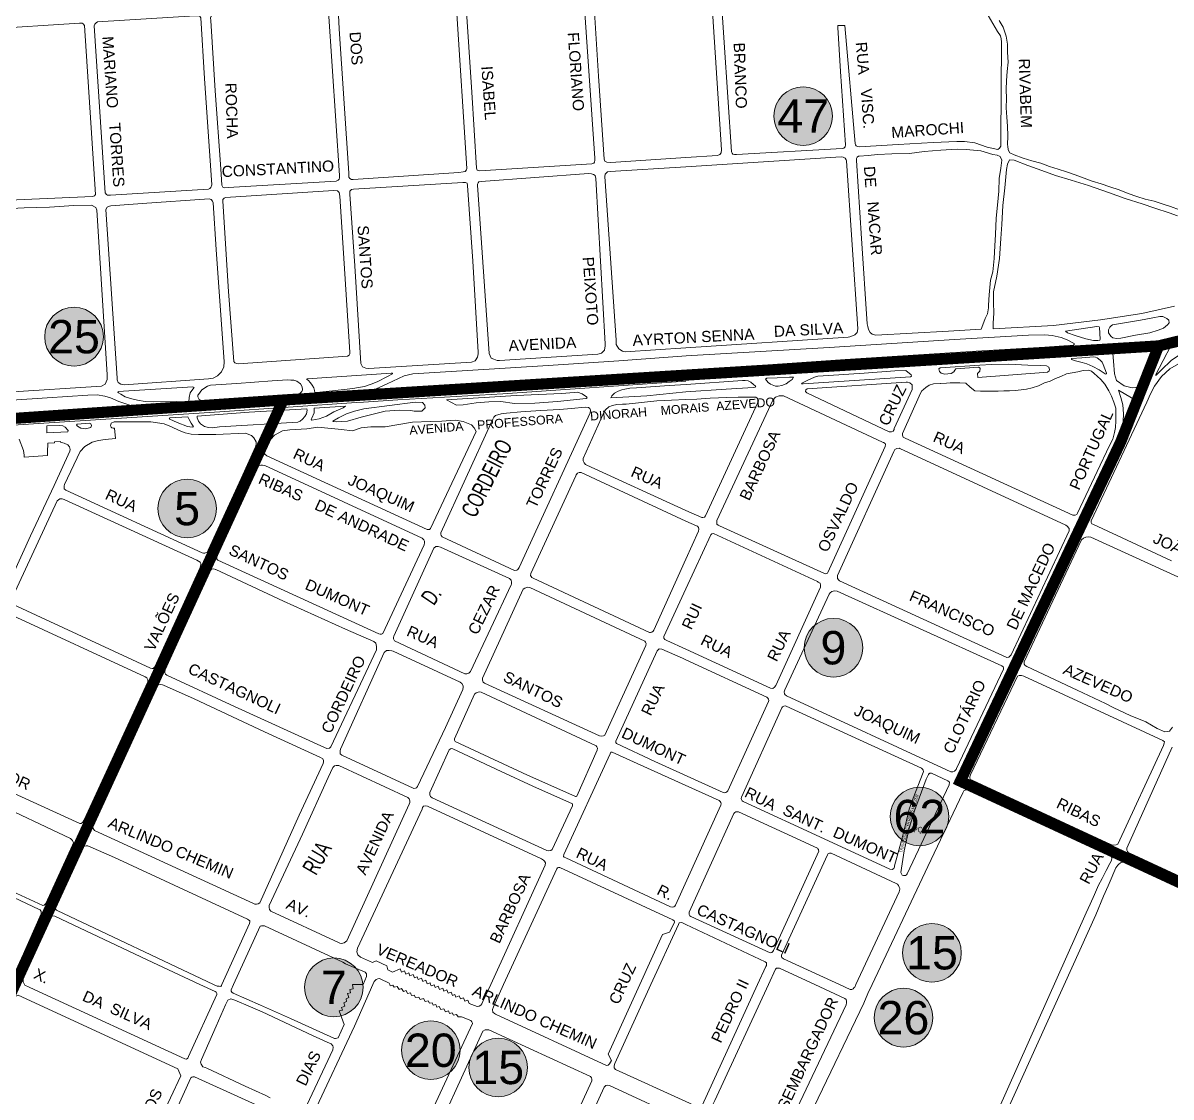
# Model space of a CAD drawing. Header units: millimetres. Extents: x 617885 to 663705, y 7172943 to 7234736.
# Drawn here: x 647603 to 648637, y 7183699 to 7184665 of the extents above; entities that cross this region are included whole.
import ezdxf
from ezdxf.enums import TextEntityAlignment as Align

# ---------------------------------------------------------------- set-up
doc = ezdxf.new("R2010")
doc.units = ezdxf.units.MM
for name, color, linetype in [('BAIRROS', 12, 'Continuous'), ('CMEI', 51, 'Continuous'), ('Equipamentos Públicos', 171, 'Continuous')]:
    doc.layers.add(name, color=color, linetype=linetype)
doc.layers.add('TOP_VIAS 10.000', color=7, linetype='Continuous', lineweight=9)
doc.layers.add('VIAS', color=7, linetype='Continuous', lineweight=5)
doc.styles.add('LDUP', font='LDUP.SHX')
doc.styles.get("Standard").update_dxf_attribs({"font": 'arial.ttf'})

msp = doc.modelspace()

# ---------------------------------------------------------------- hatches: boundary and pattern name
at = {"layer": 'CMEI', "true_color": 0xffff99}
h = msp.add_hatch(color=51, dxfattribs=at)
edge = h.paths.add_edge_path()
edge.add_arc((647751, 7184228.3), 26.4, 0, 360)
at = {"layer": 'Equipamentos Públicos', "true_color": 0xb3b3ff}
h = msp.add_hatch(color=151, dxfattribs=at)
edge = h.paths.add_edge_path()
edge.add_arc((648305.5, 7184581.5), 26.4, 0, 360)
at = {"layer": 'Equipamentos Públicos', "true_color": 0xff0040}
h = msp.add_hatch(color=240, dxfattribs=at)
edge = h.paths.add_edge_path()
edge.add_arc((647649.2, 7184383), 26.4, 0, 360)
at = {"layer": 'Equipamentos Públicos', "true_color": 0xb3b3ff}
h = msp.add_hatch(color=151, dxfattribs=at)
edge = h.paths.add_edge_path()
edge.add_arc((648332.7, 7184103.1), 26.4, 0, 360)
h = msp.add_hatch(color=151, dxfattribs=at)
edge = h.paths.add_edge_path()
edge.add_arc((648410.1, 7183951.2), 26.4, 0, 360)
h = msp.add_hatch(color=151, dxfattribs=at)
edge = h.paths.add_edge_path()
edge.add_arc((648421.4, 7183828.6), 26.4, 0, 360)
h = msp.add_hatch(color=151, dxfattribs=at)
edge = h.paths.add_edge_path()
edge.add_arc((647883.1, 7183797.5), 26.4, 0, 360)
h = msp.add_hatch(color=151, dxfattribs=at)
edge = h.paths.add_edge_path()
edge.add_arc((648395.7, 7183770.2), 26.4, 0, 360)
h = msp.add_hatch(color=151, dxfattribs=at)
edge = h.paths.add_edge_path()
edge.add_arc((647970.3, 7183740.9), 26.4, 0, 360)
at = {"layer": 'Equipamentos Públicos', "true_color": 0xffff99}
h = msp.add_hatch(color=51, dxfattribs=at)
edge = h.paths.add_edge_path()
edge.add_arc((648031, 7183725.4), 26.4, 0, 360)

# ---------------------------------------------------------------- linework, layer by layer
at = {"layer": 'BAIRROS', "lineweight": 40, "ltscale": 0.3, "const_width": 10}
for points in [[(650023.2, 7184755.2), (648828.1, 7184425.8), (648736.5, 7184401.7), (648625.4, 7184374.7), (647837.5, 7184326), (646667, 7184246)], [(649616.2, 7184643.9), (648828.1, 7184425.8), (648828.1, 7184425.8), (648828.1, 7184425.8), (648736.5, 7184401.7), (648625.4, 7184374.7), (648591.3, 7184288.4), (648446.9, 7183983), (648825.2, 7183808), (648932.3, 7183702.3), (648957.4, 7183675.6)], [(647338.6, 7183238.9), (647837.5, 7184326), (648625.4, 7184374.7), (648591.3, 7184288.4), (648446.9, 7183983), (648825.2, 7183808), (648825.2, 7183808), (648846.3, 7183787.4), (648932.3, 7183702.3), (648957.4, 7183675.6), (648789.6, 7183531.3), (648725.5, 7183477.1), (648609.8, 7183399.8), (648579.8, 7183378.7), (648494, 7183322.3), (648554.5, 7183300.8), (648182.7, 7182495), (647174.2, 7182961.9), (647236.6, 7183017.4), (647338.6, 7183238.9)], [(645885, 7184194), (646664.8, 7184245.9), (647837.5, 7184326), (647338.6, 7183238.9), (647115.2, 7183343.7), (647104.5, 7183329.7), (647096.4, 7183310.1), (647093.4, 7183293.3), (647096.9, 7183249.5), (647097.1, 7183232.2), (647095.1, 7183215.4), (647087.6, 7183204.8), (647082, 7183199.1), (647071, 7183193)]]:
    msp.add_lwpolyline(points, dxfattribs=at)
at = {"layer": 'CMEI', "color": 7, "lineweight": 5}
msp.add_circle((647751, 7184228.3), 26.4, dxfattribs=at)
at = {"layer": 'Equipamentos Públicos', "color": 7, "lineweight": 5}
for centre in [(648305.5, 7184581.5), (647649.2, 7184383), (648332.7, 7184103.1), (648410.1, 7183951.2), (648421.4, 7183828.6), (647883.1, 7183797.5), (648395.7, 7183770.2), (647970.3, 7183740.9), (648031, 7183725.4)]:
    msp.add_circle(centre, 26.4, dxfattribs=at)
at = {"layer": 'VIAS', "color": 253}
for points in [[(648011.5, 7184534.5), (648012.2, 7184532.8), (648014.4, 7184532.1), (648115.4, 7184538.4), (648117, 7184539.2), (648117.6, 7184540.1), (648118, 7184541.8), (648117.9, 7184543.7), (648107.8, 7184692), (648107.2, 7184692.9), (648106.3, 7184693.6), (648104.7, 7184694.3), (648055.3, 7184690.9), (648005.3, 7184687.9), (648003.3, 7184687.2), (648002.1, 7184685.8), (648002, 7184684.3), (648007.2, 7184603)], [(648230.6, 7184546.8), (648228.4, 7184546), (648200, 7184544.1), (648132.4, 7184539.8), (648128.8, 7184540.1), (648127, 7184541), (648126.3, 7184542.8), (648121.3, 7184617.5), (648116.9, 7184689.8), (648116.8, 7184692.8), (648117.1, 7184694.3), (648118.5, 7184695.3), (648120, 7184695.6), (648200, 7184700.5), (648216, 7184701.5), (648217.9, 7184701.6), (648219.8, 7184701.5), (648221.1, 7184701.1), (648222.1, 7184700.1), (648222.5, 7184698.9), (648232, 7184551), (648231.6, 7184548.3)], [(648002.8, 7184534.3), (648002.6, 7184533), (648001.4, 7184531.7), (647999.4, 7184531.3), (647995.7, 7184530.8), (647900.4, 7184524.3), (647898.9, 7184524.4), (647897.5, 7184525.3), (647896.7, 7184526.6), (647896.5, 7184530), (647887.8, 7184660.1), (647887.1, 7184678.3), (647888.6, 7184679.9), (647892.6, 7184680.9), (647986.3, 7184687.3), (647988.3, 7184687.5), (647990.2, 7184687.3), (647991.6, 7184686.5), (647992.4, 7184685.3), (647993, 7184683.3), (647993.4, 7184678.4)], [(647782.4, 7184519.4), (647783.1, 7184517.6), (647784.4, 7184517), (647788, 7184517.1), (647885.3, 7184523), (647886.9, 7184523.8), (647887.9, 7184524.8), (647888.3, 7184526), (647888.3, 7184528.1), (647878.2, 7184675.6), (647878, 7184676.9), (647877.3, 7184678), (647876.2, 7184679), (647872.6, 7184679.2), (647803.1, 7184674.9), (647776.2, 7184673.2), (647773.9, 7184672.6), (647772.7, 7184671.5), (647772.2, 7184669.9), (647772.3, 7184667.6), (647776.3, 7184604.1), (647781.3, 7184534)], [(647569.6, 7184659.6), (647566.1, 7184658.3), (647563.9, 7184654.7), (647563.3, 7184650.5), (647563.3, 7184648.5), (647568.7, 7184561.1), (647572, 7184507.4), (647573.6, 7184505.5), (647576.9, 7184505.1), (647576.9, 7184505.1), (647665.7, 7184509.2), (647667.6, 7184509.7), (647668.5, 7184511), (647658.7, 7184663), (647657.4, 7184664.6), (647656.4, 7184665), (647654.2, 7184665.1)], [(647763.4, 7184669.9), (647762.2, 7184671.6), (647760.5, 7184671.8), (647758.1, 7184671.8), (647670.2, 7184666.3), (647669.1, 7184665.5), (647667.8, 7184664.3), (647667.2, 7184662.7), (647677.2, 7184512.3), (647678.3, 7184510.8), (647679.3, 7184510.4), (647681.9, 7184510.3), (647770.3, 7184515.7), (647771.4, 7184516.3), (647772.5, 7184517.2), (647773.3, 7184519.5), (647766.7, 7184615.4)], [(648347.4, 7184383), (648346, 7184382.7), (648200, 7184373), (648145.3, 7184369.3), (648142.8, 7184369.9), (648139.5, 7184372.2), (648137.2, 7184376.1), (648137.2, 7184380), (648126.9, 7184527.1), (648127.2, 7184529.3), (648129.5, 7184531.3), (648131.7, 7184531.6), (648200, 7184535.9), (648339.7, 7184544.9), (648341.6, 7184544.6), (648343.3, 7184543.5), (648344.2, 7184542.1), (648344.4, 7184541.2), (648354.7, 7184390), (648354.2, 7184386.9), (648351.9, 7184384.6), (648350, 7184383.8)], [(648013.7, 7184522.4), (648012.9, 7184521.5), (648012.3, 7184520.1), (648012.3, 7184519.3), (648022.9, 7184368), (648024.8, 7184363.8), (648027.1, 7184362.7), (648030.2, 7184361.6), (648032.1, 7184361.6), (648120.7, 7184367.4), (648124.1, 7184368.2), (648126.6, 7184370.8), (648127.4, 7184374.7), (648127.4, 7184376.6), (648118.8, 7184525.4), (648118.2, 7184528.1), (648116.8, 7184529), (648115.1, 7184529.6), (648112.4, 7184529.9), (648015.7, 7184522.7)], [(647898.9, 7184515.5), (647897.5, 7184513.8), (647897.5, 7184511.3), (647902, 7184446.7), (647907.4, 7184358.9), (647908.8, 7184355.8), (647911.8, 7184354.7), (647914.6, 7184354.4), (648007, 7184360), (648010.4, 7184361.4), (648012.4, 7184364.7), (648012.9, 7184367.5), (648013, 7184369.2), (648008.3, 7184450.8), (648003.3, 7184519), (648003.1, 7184521), (648001.7, 7184521.8), (647999.1, 7184521.8), (647900.9, 7184515.7)], [(647887.9, 7184512.8), (647886.3, 7184514.2), (647882.9, 7184514.5), (647785.5, 7184508.1), (647784.4, 7184507.5), (647783.2, 7184506.4), (647783.2, 7184505), (647788.4, 7184423.7), (647793.2, 7184360.8), (647794, 7184359.4), (647795.7, 7184358.8), (647797.4, 7184358.5), (647895.4, 7184365.5), (647896.8, 7184366.3), (647897.6, 7184367.7), (647897.6, 7184369.1), (647892.9, 7184439.5), (647888.5, 7184509.4)], [(647772.6, 7184506.5), (647774, 7184504.8), (647774.5, 7184503.4), (647777.2, 7184461.3), (647784.5, 7184360.3), (647784.2, 7184355.8), (647781.9, 7184351.4), (647778.5, 7184347.8), (647774.6, 7184345.6), (647770.3, 7184345), (647694.2, 7184339.6), (647691.2, 7184340.2), (647688.9, 7184341.8), (647688.1, 7184344.1), (647688.1, 7184345.8), (647677.9, 7184497.3), (647679.1, 7184499.5), (647681.1, 7184500.3), (647682.2, 7184500.6), (647710.5, 7184502.9), (647770.9, 7184507.1)], [(648584, 7184393.7), (648609.2, 7184397.9), (648620.3, 7184400), (648626.4, 7184401.1), (648629.1, 7184401), (648632.7, 7184399.4), (648634.7, 7184397.8), (648634.8, 7184395.4), (648633.4, 7184393.5), (648629.8, 7184390.7), (648625.1, 7184389), (648617.4, 7184386.5), (648604.6, 7184384.3), (648591.4, 7184381.8), (648587.5, 7184381.4), (648584.1, 7184381.9), (648582.8, 7184383.1), (648581.5, 7184384.6), (648580.3, 7184386.6), (648580.3, 7184389.1), (648581.4, 7184391.5), (648582.8, 7184392.7)], [(648200.1, 7184352.8), (648243.4, 7184355.6), (648343.2, 7184362.4), (648461.1, 7184370.1), (648523, 7184373.7), (648548.9, 7184375.5), (648549.5, 7184376.1), (648549.5, 7184377), (648543.1, 7184380.1), (648537.6, 7184382.4), (648529.7, 7184384.2), (648522.9, 7184384.8), (648508.2, 7184384.3), (648441.8, 7184380.6), (648328.8, 7184373.4), (648200.2, 7184365.7), (648139.7, 7184361.2), (648076.1, 7184357.2), (648003.3, 7184352.6), (647954.3, 7184349.6), (647946.4, 7184347.7), (647931, 7184340.6), (647921.1, 7184336.1), (647926.9, 7184336.1), (647939, 7184336.5), (647970.8, 7184338.5), (648034.8, 7184342.3), (648098.5, 7184346.5), (648153.5, 7184349.7)], [(648541.7, 7184388), (648569.9, 7184392.1), (648571.8, 7184391.9), (648572.3, 7184391.1), (648572.9, 7184380.7), (648572.5, 7184379.8), (648570.7, 7184379.5), (648566.9, 7184379.7), (648559.8, 7184381), (648550.4, 7184384.1), (648543.3, 7184386.6)], [(648622.7, 7184348.3), (648636.4, 7184374.9), (648685.2, 7184384.9), (648685.7, 7184384.1), (648683.4, 7184383.7), (648675, 7184380.4), (648661.5, 7184375.2), (648649.1, 7184369.7), (648637.1, 7184361.8), (648627.8, 7184353), (648623.2, 7184348.3)], [(648584.3, 7184367.9), (648629.4, 7184375.4), (648629.8, 7184374.9), (648612.6, 7184339.9), (648609.9, 7184337.8), (648601.6, 7184336.9), (648594.5, 7184338.7), (648587.5, 7184343.6), (648585.7, 7184349.7), (648584.7, 7184361)], [(648547.1, 7184363.4), (648556.4, 7184364.1), (648563.4, 7184364.7), (648566.8, 7184364.8), (648568.6, 7184364.7), (648570.1, 7184363.9), (648572.8, 7184361.8), (648574.5, 7184360), (648575.4, 7184357.9), (648578.4, 7184350.1), (648578.4, 7184349.5), (648578, 7184349.2), (648577.4, 7184349.5), (648571.8, 7184353.3), (648566.3, 7184356.3), (648560.8, 7184358.6), (648556.6, 7184359.8), (648550.7, 7184361.4), (648548, 7184362.1), (648547.3, 7184362.4), (648547, 7184362.9)], [(648428.9, 7184355.1), (648464.6, 7184357.4), (648475.1, 7184358.1), (648490.6, 7184358.2), (648507.7, 7184357.5), (648519.2, 7184357.1), (648524.5, 7184356.9), (648526.6, 7184355.6), (648527.2, 7184353.6), (648527, 7184352.3), (648525.3, 7184351), (648521.7, 7184350.8), (648462.6, 7184346.3), (648462.3, 7184349.8), (648464.4, 7184352), (648464.9, 7184354.6), (648463.2, 7184355.5), (648443, 7184354.1), (648441.9, 7184353), (648441.1, 7184351.4), (648438.6, 7184349.8), (648432.6, 7184349.3), (648429.7, 7184350.2), (648428.1, 7184351.6), (648427.7, 7184354.1)], [(647761.3, 7184331), (647764.4, 7184335.1), (647769.4, 7184338.5), (647772.2, 7184339.5), (647795.8, 7184341), (647827.7, 7184343.3), (647841.6, 7184344.2), (647844.4, 7184344), (647847, 7184343.8), (647849.7, 7184342.9), (647853, 7184340.5), (647854.6, 7184337.9), (647854.9, 7184335.3), (647854.2, 7184333.8), (647852.9, 7184332.2), (647851.3, 7184331.5), (647849.5, 7184331.2), (647767, 7184325.7), (647763.4, 7184325.7), (647761.8, 7184326.4), (647761.2, 7184327.6), (647760.7, 7184328.9), (647760.8, 7184330.4)], [(647867.6, 7184332.7), (647882, 7184334.2), (647900.2, 7184336.4), (647905.4, 7184337.2), (647910.6, 7184338.3), (647916.8, 7184340.3), (647922.1, 7184342.5), (647931.4, 7184347.1), (647936, 7184349.5), (647936, 7184350.2), (647934.6, 7184350.2), (647859.1, 7184345.2), (647858.6, 7184344.8), (647860, 7184343.8), (647862.2, 7184341.4), (647863.6, 7184339.4), (647865, 7184337.1), (647865.6, 7184334.7), (647866.1, 7184332.8), (647867, 7184332.7)], [(648199.9, 7184333.5), (648164.8, 7184329.9), (648132.3, 7184328.1), (648133.4, 7184329.9), (648135.6, 7184332.1), (648139.1, 7184334.1), (648142.4, 7184335.2), (648145, 7184335.9), (648149.5, 7184336.6), (648155.6, 7184337), (648184.8, 7184339), (648200.1, 7184340.1), (648250.8, 7184343.5), (648253.4, 7184343.5), (648255.9, 7184343.2), (648258.3, 7184342), (648260.8, 7184340.1), (648262.2, 7184338.8), (648262.8, 7184338), (648262.4, 7184337.6), (648260.6, 7184337.4), (648236.3, 7184335.8)], [(648271.5, 7184344.7), (648273.9, 7184341.7), (648276.1, 7184340.4), (648280.6, 7184338.4), (648283, 7184338.5), (648286.3, 7184339.1), (648290.3, 7184340.7), (648292.9, 7184342.6), (648295.6, 7184344.6), (648296.8, 7184346.6), (648293.3, 7184346.6), (648282.2, 7184346), (648272.9, 7184345.6)], [(648304.2, 7184341.1), (648309.2, 7184343.5), (648315.8, 7184346.6), (648318.7, 7184347.6), (648328.2, 7184348.2), (648360.4, 7184350.2), (648387.9, 7184352.2), (648397.8, 7184352.5), (648402.6, 7184348.6), (648402.9, 7184347.5), (648402.2, 7184347), (648305.6, 7184340.6), (648304.1, 7184340.5)], [(647689, 7184333.7), (647756.2, 7184337.9), (647757.5, 7184337.2), (647756.1, 7184335.7), (647753.9, 7184332.5), (647752.9, 7184328.4), (647752.7, 7184324.5), (647741.5, 7184324.7), (647720.8, 7184324.3), (647713.3, 7184324.7), (647706.4, 7184325.8), (647699.9, 7184327.5), (647695.1, 7184328.9), (647691.3, 7184331.2), (647689.3, 7184332.6), (647688.7, 7184333.2)], [(647984.5, 7184326.2), (648047.2, 7184330.1), (648087.9, 7184331.8), (648099.5, 7184332.8), (648102.3, 7184333.1), (648106.7, 7184331.5), (648110.5, 7184328.9), (648111, 7184328), (648110.2, 7184327.5), (648084.3, 7184324.7), (648063.9, 7184323.3), (648045.6, 7184323), (648033.5, 7184324.7), (648022.5, 7184324.3), (648011.3, 7184323.5), (647999.4, 7184321.8), (647993.5, 7184321.5)], [(648589.2, 7184334.9), (648606, 7184324.9), (648592.6, 7184298.2), (648593.2, 7184303.7), (648593.4, 7184306.8), (648593.8, 7184313.7), (648593.2, 7184321.6), (648591.5, 7184328.2)], [(647907.8, 7184310.7), (647929.4, 7184316.1), (647942.1, 7184316.8), (647952.5, 7184316.5), (647955.3, 7184315.9), (647962.3, 7184316.1), (647965.4, 7184318.9), (647965.1, 7184321.4), (647962.9, 7184323.9), (647956.4, 7184324), (647910.1, 7184318.2), (647901.7, 7184316.1), (647894.6, 7184313.6), (647887.3, 7184310), (647882.2, 7184307), (647882.6, 7184306.8), (647885.2, 7184306.4), (647890.1, 7184306.7), (647895.4, 7184306.9)], [(647760, 7184311.4), (647806.8, 7184315), (647858.9, 7184318.2), (647859, 7184316.9), (647858.4, 7184313.7), (647857, 7184311.1), (647855, 7184308.9), (647852.8, 7184307), (647850.7, 7184306.1), (647780.1, 7184301.8), (647773.9, 7184301.1), (647770.2, 7184301.2), (647766.7, 7184302.1), (647763, 7184304.5), (647761.3, 7184306.9), (647760.2, 7184310)], [(648097.1, 7184318.4), (648086.2, 7184317.5), (648069.4, 7184316.7), (648051.4, 7184315.3), (648038.5, 7184314.2), (648033.8, 7184313.7), (648028.7, 7184312), (648027, 7184310.6), (648026.2, 7184308.9), (648024.5, 7184305), (647979.3, 7184206.4), (647979.3, 7184205.3), (647979.6, 7184204.2), (647980.7, 7184203), (648045.8, 7184172.7), (648047.7, 7184173), (648048.8, 7184173.6), (648049.9, 7184175.3), (648113.9, 7184314.5), (648114.2, 7184317), (648113.4, 7184318.4), (648112.2, 7184319.2), (648109.4, 7184319.5)], [(647624.8, 7184302.8), (647636.3, 7184303.1), (647639, 7184302.7), (647641.3, 7184301.5), (647644, 7184298.6), (647643.6, 7184297.4), (647624.8, 7184296.5)], [(647651.9, 7184304.4), (647663.1, 7184305.1), (647664.4, 7184304.5), (647664.9, 7184303.2), (647664.4, 7184301.4), (647661.9, 7184300.6), (647659.4, 7184300.2), (647655.3, 7184300.7), (647652.4, 7184302.6), (647651.3, 7184303.4)], [(647735.4, 7184310.1), (647751.7, 7184310.8), (647752.8, 7184308.6), (647754.6, 7184305.3), (647755.9, 7184303.4), (647756.9, 7184301.8), (647755.7, 7184301.5), (647751.4, 7184302.3), (647742.2, 7184305.8), (647735.4, 7184308.9), (647735, 7184309.6)], [(648009.3, 7184301.1), (648011.2, 7184297.7), (647970.1, 7184210.3), (647969.2, 7184209.5), (647967.8, 7184209.5), (647967, 7184209.5), (647822.8, 7184275.9), (647821.1, 7184277.3), (647820.8, 7184278.7), (647820.8, 7184279.5), (647826, 7184290.4), (647829.7, 7184294.3), (647837, 7184298.2), (647843.4, 7184299.2), (647858.9, 7184300.2), (647868.7, 7184301.5), (647890, 7184299.4), (647899.8, 7184298.4), (647907.7, 7184300.9), (647916.4, 7184301.9), (647929.3, 7184301.8), (647941.7, 7184303.9), (647953.8, 7184306.1), (647969.8, 7184306.8), (647980.2, 7184307), (647992.2, 7184308), (647999.5, 7184306.8), (648007.1, 7184303.6)], [(647964.1, 7184200.3), (647964.6, 7184198.9), (647964.6, 7184197.5), (647964.3, 7184195.8), (647927.2, 7184115.9), (647926, 7184115.4), (647924.9, 7184115.4), (647923.5, 7184115.7), (647778.7, 7184181.8), (647777.9, 7184182.9), (647777.9, 7184184.3), (647778.2, 7184185.7), (647778.5, 7184186.5), (647815.7, 7184267), (647817.4, 7184267.5), (647819, 7184267.5), (647821, 7184267.2), (647962.7, 7184201.7)], [(647762.7, 7184180.2), (647763.3, 7184178.8), (647763.3, 7184178), (647762.9, 7184175.4), (647722.1, 7184085.8), (647720.6, 7184084.4), (647719.5, 7184084.4), (647718.1, 7184084.7), (647594.3, 7184141.9), (647593.2, 7184143.9), (647593.2, 7184145.5), (647593.2, 7184146.9), (647594.1, 7184149.2), (647634.1, 7184235.2), (647636.4, 7184237.1), (647638.6, 7184237.1), (647640.3, 7184236.5), (647759.9, 7184181.9)], [(648222.6, 7184205.1), (648222.3, 7184204.6), (648200, 7184156.1), (648180.2, 7184113.3), (648180.2, 7184111.6), (648181.1, 7184110.5), (648182.8, 7184109.6), (648200, 7184101.7), (648276.1, 7184066.7), (648278.3, 7184066.4), (648279.7, 7184067.5), (648280.8, 7184069), (648321.2, 7184157.5), (648321.2, 7184159.4), (648320.7, 7184161.1), (648319, 7184162.2), (648318.4, 7184162.8), (648224.9, 7184206), (648223.4, 7184205.7)], [(648042.6, 7184164), (648042.9, 7184162), (648042.9, 7184160.3), (648042.6, 7184159.7), (648006, 7184081.8), (648004.6, 7184080.2), (648002.9, 7184079.6), (648000.9, 7184079.7), (647937.8, 7184109.4), (647936.9, 7184111.1), (647936.9, 7184112.2), (647937.2, 7184113.6), (647973, 7184192.6), (647975, 7184194.3), (647976.9, 7184194.3), (647979.2, 7184193.7), (648041.2, 7184165.4)], [(647920.9, 7184107.3), (647921.4, 7184104.2), (647921.4, 7184101.1), (647880.5, 7184014), (647879.1, 7184012.6), (647876.9, 7184012.4), (647874.6, 7184013.2), (647793.6, 7184050.1), (647732.7, 7184078.5), (647731.6, 7184079.3), (647731, 7184080.4), (647731, 7184081.5), (647731.3, 7184083.2), (647771.9, 7184172.3), (647773.1, 7184173.7), (647775, 7184174), (647776.7, 7184173.4), (647777, 7184173.4), (647837.9, 7184145.1), (647893.5, 7184119.9), (647919, 7184108.7)], [(648017.4, 7184072.2), (648016.8, 7184073.9), (648016.8, 7184075.8), (648053.6, 7184155.7), (648055, 7184156.8), (648057.5, 7184157.6), (648059.5, 7184157.3), (648162.9, 7184109.1), (648163.7, 7184108.2), (648164.3, 7184106.8), (648164, 7184105.2), (648126.9, 7184024.5), (648125.8, 7184023.7), (648123.6, 7184023.4), (648122.2, 7184023.7), (648018.8, 7184071.1)], [(647529.1, 7184004.2), (647529.4, 7184003.1), (647530.2, 7184001.7), (647531.1, 7184001.1), (647531.9, 7184000.8), (647654.3, 7183945), (647655.5, 7183945), (647657.2, 7183946.1), (647658, 7183947.5), (647658.3, 7183948.1), (647715.5, 7184072.4), (647715.5, 7184074.3), (647714.7, 7184076), (647713.3, 7184076.9), (647590, 7184133.8), (647588.3, 7184133.5), (647587.2, 7184132.4), (647586.3, 7184131.3), (647586.1, 7184130.5), (647529.1, 7184005.3)], [(647998.3, 7184071), (647999.4, 7184068.7), (647999.4, 7184067.6), (647999.1, 7184065.6), (647983.7, 7184031.3), (647958.5, 7183978.2), (647957.4, 7183976.9), (647956.5, 7183976.6), (647955.1, 7183976.3), (647954.6, 7183976.6), (647890.3, 7184006.3), (647888.9, 7184007.5), (647888.9, 7184008.9), (647888.9, 7184010.3), (647889.2, 7184011.7), (647928.4, 7184098.8), (647930.4, 7184100.5), (647932.9, 7184100.7), (647935.2, 7184100.4), (647936.6, 7184100.1), (647996.9, 7184072.1)], [(647725, 7184069.8), (647727, 7184070.1), (647728.9, 7184069.8), (647729.8, 7184069.5), (647757.5, 7184057.2), (647820.6, 7184027.5), (647871.2, 7184004.3), (647873.2, 7184003.1), (647873.7, 7184001.5), (647873.7, 7184000.3), (647873.4, 7183998.9), (647851.9, 7183952.3), (647816.5, 7183873.6), (647815.1, 7183872.5), (647813.4, 7183872.2), (647812, 7183872.2), (647810.8, 7183872.8), (647667.5, 7183938.6), (647666.4, 7183940.3), (647666.1, 7183942.2), (647666.4, 7183943.9), (647667.3, 7183945.3), (647702.7, 7184022.4), (647723.6, 7184068.2)], [(648101.7, 7183969.6), (648101.1, 7183969.3), (648100.6, 7183969.3), (648094.6, 7183971.8), (648057.4, 7183988.4), (647992.4, 7184018.7), (647991.6, 7184019.8), (647991.6, 7184021.2), (648009.8, 7184061.4), (648011.2, 7184062.5), (648013.8, 7184063.4), (648015.7, 7184063.1), (648119.1, 7184014.8), (648119.9, 7184014), (648120.5, 7184012.6), (648120.2, 7184010.9)], [(647987, 7184011.3), (647969.5, 7183972.8), (647969.5, 7183970.8), (647970.1, 7183969.1), (647971.5, 7183968), (648074.9, 7183920.6), (648076.3, 7183920.3), (648078.5, 7183920.6), (648079.6, 7183921.4), (648097.8, 7183960.9), (648098, 7183961.5), (648098, 7183962), (648097.8, 7183962.6), (648062.2, 7183978.6), (648033.6, 7183991.8), (647990.2, 7184012.2), (647988.8, 7184012.3), (647987.9, 7184011.7)], [(647883.8, 7183996.9), (647885.2, 7183997.1), (647886.8, 7183997.1), (647887.7, 7183997.1), (647949.7, 7183968.2), (647950.8, 7183967.1), (647951.4, 7183965.4), (647951.4, 7183963.7), (647950.8, 7183962.3), (647936.8, 7183931.3), (647894.7, 7183839.2), (647892.5, 7183837.5), (647889.9, 7183837), (647888.6, 7183837.3), (647887.2, 7183837.9), (647826.5, 7183865.9), (647825.1, 7183867.6), (647824.8, 7183869.3), (647824.9, 7183871), (647854.9, 7183935.2), (647878.1, 7183986.3), (647882.3, 7183995.2)], [(647962.9, 7183959.3), (647962.6, 7183957.9), (647904.3, 7183832.8), (647903.7, 7183829.4), (647904.8, 7183826.6), (647907.1, 7183824.7), (647918, 7183819.8), (647921.3, 7183821.2), (647930.8, 7183816.9), (647931.7, 7183813.2), (647935.8, 7183811.2), (647942.9, 7183814), (647944, 7183811.1), (647946.7, 7183812.2), (647947.8, 7183809.4), (647950.6, 7183810.5), (647951.6, 7183807.9), (647954.5, 7183809), (647955.6, 7183806.1), (647958.1, 7183807), (647959.1, 7183804.5), (647962, 7183805.6), (647963.1, 7183802.8), (647965.9, 7183803.8), (647967.2, 7183800.5), (647969.7, 7183801.4), (647970.2, 7183800), (647970.7, 7183798.8), (647973.3, 7183799.8), (647974.3, 7183797.3), (647977.1, 7183798.4), (647978.2, 7183795.5), (647981.1, 7183796.6), (647982.1, 7183794), (647984.9, 7183795.1), (647986.1, 7183792.2), (647988.7, 7183793.2), (647989.8, 7183790.3), (647992.1, 7183791.1), (647992.9, 7183788.8), (647995.9, 7183790), (647997, 7183787.1), (647999.8, 7183788.2), (648001, 7183785), (648003.7, 7183786), (648004.8, 7183783.1), (648012.2, 7183780.2), (648013.9, 7183780.5), (648015.3, 7183781.6), (648016.4, 7183782.7), (648017.3, 7183784.7), (648024.3, 7183800), (648073.3, 7183907.3), (648073.6, 7183909.5), (648072.8, 7183910.9), (648071.7, 7183912), (648070, 7183913.2), (647967.4, 7183960.5), (647965.5, 7183960.9), (647963.8, 7183960.4)], [(647633.5, 7183867), (647634, 7183866.7), (647774.8, 7183800), (647778.2, 7183798.4), (647779.9, 7183798.4), (647781.3, 7183798.3), (647781.9, 7183799.2), (647782.3, 7183800), (647807.3, 7183855), (647807.6, 7183856.5), (647807.4, 7183857.3), (647806.2, 7183858.1), (647805.4, 7183858.7), (647685.5, 7183914.2), (647661.7, 7183924.8), (647660.1, 7183924.8), (647658.4, 7183924.5), (647657.5, 7183924), (647656.4, 7183922.9), (647632.7, 7183869.8), (647632.6, 7183868.4), (647632.6, 7183867.8)], [(648338.2, 7183800), (648287.7, 7183823.2), (648286.3, 7183824.4), (648286, 7183825.2), (648286, 7183826.3), (648327.3, 7183916.8), (648327.6, 7183917.4), (648328.1, 7183917.9), (648329.2, 7183918.2), (648330.6, 7183918.2), (648389.2, 7183891), (648390.3, 7183890.4), (648391.4, 7183889), (648392, 7183887.6), (648392.6, 7183886.5), (648392.6, 7183885.9), (648392, 7183883.4), (648352.9, 7183800), (648351.9, 7183797.7), (648351.3, 7183797.2), (648350.5, 7183796), (648349.3, 7183795.5), (648347.9, 7183795.5)], [(648189.6, 7183855.8), (648189.6, 7183856.7), (648189.3, 7183857.2), (648188.2, 7183858.3), (648086.5, 7183905.2), (648085.4, 7183905.2), (648084.3, 7183904.9), (648083.7, 7183904.1), (648035.9, 7183800), (648026.8, 7183780), (648025.9, 7183777.5), (648026.2, 7183775.2), (648027.6, 7183774.1), (648028.7, 7183773.5), (648128.5, 7183727.3), (648129.9, 7183727.5), (648131, 7183728.4), (648131.3, 7183728.7), (648132.9, 7183731.7), (648129.9, 7183737.3), (648158.5, 7183800), (648179, 7183844.9), (648185.1, 7183847.1)], [(647628.9, 7183861.9), (647627.5, 7183860.2), (647603.5, 7183806), (647603.5, 7183802.3), (647604.5, 7183800), (647604.8, 7183799.3), (647608.8, 7183797.5), (647617.1, 7183793.7), (647749.1, 7183733.2), (647750.5, 7183732.9), (647751.6, 7183733.8), (647752.2, 7183735.2), (647777.7, 7183791), (647777.7, 7183791.9), (647777.1, 7183793), (647776.3, 7183793.6), (647762.5, 7183800), (647715.1, 7183822.2), (647631.8, 7183861.6)], [(647545.5, 7183679.9), (647545.5, 7183678.8), (647546.3, 7183677.3), (647547.4, 7183675.9), (647558.1, 7183670.8), (647560.9, 7183671.6), (647679.8, 7183617.1), (647680.2, 7183615.3), (647691.1, 7183610.4), (647693, 7183610.5), (647695.2, 7183611), (647697.2, 7183612.5), (647699.7, 7183617.1), (647698.8, 7183618.8), (647745.5, 7183717.8), (647742.6, 7183724.1), (647598.9, 7183790.4), (647595, 7183788.8)], [(648205.8, 7183671.8), (648200, 7183659.1), (648151.3, 7183552.4), (648149.9, 7183551.6), (648148.5, 7183551.3), (648147.1, 7183551.3), (648146.3, 7183551.6), (648073.7, 7183585.3), (648072.9, 7183586.4), (648072.6, 7183587.8), (648072.6, 7183589.5), (648073.2, 7183590.6), (648083.8, 7183614.4), (648126.5, 7183707.7), (648127.9, 7183709.3), (648129.8, 7183709.6), (648131.2, 7183709.3), (648200, 7183677.5), (648204.7, 7183675.4), (648205.5, 7183674.8), (648206.1, 7183673.4), (648206.1, 7183672.6)]]:
    msp.add_lwpolyline(points, close=True, dxfattribs=at)
at = {"layer": 'VIAS', "color": 253, "flags": 128}
for points in [[(648231.2, 7184697.3), (648241.1, 7184549.3), (648241.5, 7184548.2), (648242.3, 7184547.2), (648243.7, 7184546.9), (648245.6, 7184546.8), (648340.6, 7184552.3), (648342.2, 7184552.7), (648343.3, 7184553.7), (648343.6, 7184555.5), (648339, 7184621.6), (648336.6, 7184661.1), (648336.7, 7184663.1), (648343.1, 7184663.1), (648352.4, 7184556.9), (648352.6, 7184555.7), (648353.2, 7184554.7), (648354.5, 7184554), (648356.2, 7184553.7), (648390.9, 7184555.8), (648422.5, 7184557.7), (648443.7, 7184558.7), (648450.7, 7184558.6), (648460, 7184557.3), (648471.2, 7184553.6), (648480.6, 7184551.5), (648482.3, 7184552.5), (648483.4, 7184554.5), (648483.3, 7184560.3), (648483.9, 7184648.2), (648483.8, 7184650.9), (648483, 7184653.7), (648480.3, 7184657.6), (648469.8, 7184675.5)], [(648481.8, 7184667.4), (648485.6, 7184661.4), (648488.3, 7184653.5), (648489.4, 7184646.3), (648489.5, 7184639), (648489.9, 7184630.1), (648489.2, 7184621.7), (648488.4, 7184613.5), (648488.3, 7184605.4), (648488.4, 7184597.3), (648488.3, 7184588.9), (648488.8, 7184580.5), (648489.5, 7184572.4), (648489.6, 7184563.7), (648489.5, 7184555.6), (648489.6, 7184554.5), (648489.9, 7184551.1), (648491.5, 7184548.5), (648495.5, 7184546.5), (648503.4, 7184543.5), (648511.3, 7184541.3), (648519.5, 7184539.1), (648527.2, 7184536.2), (648534.9, 7184533.7), (648542.5, 7184531.2), (648550.2, 7184528.5), (648565.5, 7184523), (648573.7, 7184520.6), (648581.4, 7184517.8), (648589.8, 7184515.1), (648598, 7184511.9), (648605.7, 7184509.2), (648613.4, 7184506.7), (648621.5, 7184504.8), (648629.5, 7184502.3), (648636.2, 7184500.1), (648644.2, 7184497.2)], [(648639.8, 7184410.5), (648610.3, 7184403.8), (648573.1, 7184398.2), (648530.7, 7184392.9), (648476.4, 7184390.2), (648476.4, 7184395.2), (648477.2, 7184404.2), (648476.9, 7184413.7), (648476.9, 7184423.2), (648479.8, 7184437.5), (648482.3, 7184453.2), (648483.4, 7184471.4), (648484.3, 7184484), (648485.1, 7184501.1), (648487.1, 7184516.8), (648488.5, 7184533.3), (648489.3, 7184538.1), (648491.3, 7184542), (648495.5, 7184541.7), (648507.8, 7184536.9), (648520.4, 7184532.4), (648532.6, 7184528.1), (648546.8, 7184523.9), (648562.4, 7184519.1), (648580.3, 7184512.7), (648595.4, 7184507.4), (648610.5, 7184502.5), (648622, 7184498.7), (648634.9, 7184494.3), (648642.5, 7184491.6)], [(648637.1, 7184181.3), (648566.2, 7184214.2), (648565.4, 7184214.7), (648564.6, 7184215.8), (648564.6, 7184217.2), (648614.8, 7184324), (648618.1, 7184331.5), (648621.8, 7184338.6), (648628.1, 7184347.2), (648635.6, 7184354.2), (648653.7, 7184364.5)], [(646293, 7184217.4), (646314.6, 7184218.9), (646315.5, 7184218.9), (646344, 7184220.8), (646412.2, 7184225.3), (646465.5, 7184229.2), (646531, 7184233.8), (646600, 7184238.2), (646673.9, 7184243.2), (646680.5, 7184243.5), (646895.8, 7184257), (647160.3, 7184274.4), (647279.3, 7184282.8), (647434.3, 7184293.1), (647584.8, 7184302.7), (647780.5, 7184315.5), (647903.4, 7184323.8), (647909.7, 7184324.2), (647940.8, 7184326.1), (648035.1, 7184331.7), (648200, 7184343.1)], [(647528.1, 7184306), (647695.4, 7184316.6), (647902.6, 7184330.6), (647909.8, 7184331), (648031.8, 7184338.5), (648097.7, 7184343.6), (648174.2, 7184348.9), (648200, 7184350.6)], [(648488.8, 7184094.3), (648490.5, 7184094.6), (648491.9, 7184095.7), (648492.7, 7184096.8), (648544.9, 7184208.3), (648544.9, 7184210.3), (648543.2, 7184212.5), (648541.8, 7184213.3), (648392.5, 7184282.3), (648392.2, 7184282.6), (648389.7, 7184282.3), (648388, 7184281.5), (648387.2, 7184279.8), (648336.4, 7184168.1)], [(648687.3, 7184146.6), (648564.5, 7184202.7), (648562.3, 7184203), (648559.8, 7184202.7), (648557.8, 7184201.8), (648556.1, 7184200.2), (648504.5, 7184090.4), (648504.5, 7184088.4), (648505.3, 7184087), (648506.7, 7184086.2), (648552.1, 7184064.9), (648577.6, 7184052.8), (648585.2, 7184048.9), (648599.8, 7184042.1), (648613.8, 7184036.5), (648624.1, 7184030.3), (648630.9, 7184027.5), (648635.3, 7184028.1), (648637.9, 7184031.5)], [(648336.4, 7184168.1), (648336.4, 7184165.3), (648337.5, 7184163.9), (648338.3, 7184163.3), (648488.8, 7184094.3)], [(648637.6, 7184013.5), (648596.9, 7183922.8), (648596.9, 7183920.8), (648597.5, 7183919.7), (648598, 7183918.9), (648599.4, 7183918.3), (648748.2, 7183849.3)], [(648437.1, 7183588.8), (648560.2, 7183864.5), (648563.8, 7183872.4), (648567.7, 7183881.1), (648571.4, 7183889.5), (648574.5, 7183895.4), (648578.1, 7183902.6), (648581.5, 7183908.8), (648583, 7183911.6), (648583.4, 7183913.8), (648582.6, 7183915.5), (648581.2, 7183916.6), (648454, 7183975.5), (648452.3, 7183975.5), (648451.8, 7183975.3), (648450.1, 7183974.2), (648449.1, 7183972.5), (648417.8, 7183906.1), (648367.5, 7183800), (648363.6, 7183791.8), (648360, 7183783.4), (648315.5, 7183690.3)], [(648793.1, 7183800), (648801.8, 7183814.3), (648761.1, 7183833), (648698.6, 7183861.9), (648645.1, 7183886.9), (648594.7, 7183910.2), (648593, 7183910.2), (648591, 7183909.6), (648589.6, 7183908.2)], [(648589.6, 7183908.2), (648588.8, 7183907.5), (648586.8, 7183904.9), (648585.1, 7183900.7), (648582.6, 7183895.1), (648580.1, 7183888.9), (648575.8, 7183879.4), (648568.8, 7183862.6)], [(648568.8, 7183862.6), (648443.4, 7183585.9)]]:
    msp.add_lwpolyline(points, dxfattribs=at)
for points in [[(648484.3, 7184541.7), (648483.4, 7184534.7), (648482, 7184525.2), (648481.5, 7184514), (648480.3, 7184501.4), (648479.2, 7184489.6), (648478.7, 7184475), (648478.1, 7184464.7), (648477.5, 7184453.2), (648476.1, 7184441.4), (648474.1, 7184433.9), (648473, 7184420.7), (648472.4, 7184411.2), (648472.2, 7184408.9), (648471.3, 7184403.6), (648469.4, 7184399.4), (648468, 7184396), (648465.7, 7184389.7), (648436.3, 7184387.9), (648371, 7184384.3), (648367.6, 7184385.2), (648365.7, 7184386.9), (648364.2, 7184389.4), (648363.7, 7184392.2), (648363.1, 7184394.4), (648358.1, 7184471.2), (648353.4, 7184541.5), (648353.4, 7184543.2), (648354, 7184544.6), (648355.4, 7184545.4), (648355.9, 7184545.4), (648364.1, 7184546), (648372.5, 7184546.8), (648385.4, 7184547.4), (648401.1, 7184547.9), (648414.5, 7184549.6), (648429.4, 7184550.7), (648444.2, 7184551.8), (648452.2, 7184551.5), (648465.5, 7184550.1), (648476.2, 7184547), (648480.1, 7184546.2), (648482.9, 7184545.1)], [(648557.6, 7184352.6), (648552.6, 7184351.4), (648547.5, 7184350.6), (648542.5, 7184349.5), (648537.4, 7184347.2), (648532.7, 7184345.3), (648527.9, 7184343.1), (648522.6, 7184341.4), (648517.2, 7184338.9), (648511.7, 7184336.9), (648506.6, 7184335.8), (648501.6, 7184335.2), (648496.2, 7184334.7), (648491.2, 7184334.4), (648486.1, 7184334.4), (648481.1, 7184334.1), (648475.5, 7184334.1), (648470.4, 7184334.1), (648465.1, 7184334.1), (648460.1, 7184334.4), (648455.9, 7184337.5), (648451.9, 7184341.1), (648446.6, 7184341.4), (648443, 7184341.4), (648437.7, 7184341.4), (648434.6, 7184341.2), (648429.5, 7184340.9), (648429.2, 7184340.9), (648422.8, 7184340.6), (648418.9, 7184339.5), (648415.8, 7184337.2), (648413.8, 7184335.6), (648412.4, 7184334.2), (648411, 7184332.2), (648395, 7184295.8), (648395, 7184294.4), (648395.6, 7184292.7), (648396.7, 7184291.9), (648397.3, 7184291.6), (648548.3, 7184222.3), (648550.3, 7184222.3), (648551.9, 7184223.1), (648552.5, 7184224.3), (648570.2, 7184261.8), (648581.1, 7184285), (648584.2, 7184290.9), (648585.6, 7184296.8), (648586.5, 7184301.3), (648587, 7184307.4), (648587, 7184311.9), (648587, 7184318.7), (648585.1, 7184324), (648583.1, 7184329.6), (648580.6, 7184334.3), (648576.9, 7184340.2), (648573.3, 7184344.4), (648570.2, 7184347.5), (648567.4, 7184349.8), (648564.9, 7184352), (648562.7, 7184352.8)], [(648383, 7184297.5), (648384.9, 7184297.5), (648386.6, 7184298), (648387.5, 7184299.4), (648387.5, 7184300.3), (648403.7, 7184335.6), (648403.5, 7184339.8), (648401.5, 7184341.5), (648399.3, 7184342), (648398.1, 7184342), (648309, 7184336.2), (648307.9, 7184335.3), (648307.6, 7184333.7), (648308.7, 7184332.5)], [(648283.8, 7184329.8), (648280.7, 7184328.6), (648278.2, 7184325.8), (648227.7, 7184217.5), (648227.7, 7184216), (648227.9, 7184214.4), (648229.1, 7184213.5), (648230.2, 7184212.7), (648324.6, 7184169.8), (648325.7, 7184169.5), (648326.8, 7184169.8), (648327.4, 7184170.3), (648327.7, 7184170.9), (648379.3, 7184284.3), (648379.6, 7184286), (648379.3, 7184286.8), (648377.9, 7184287.7), (648376.8, 7184288.2), (648287.7, 7184329.8)], [(648333.8, 7184154.4), (648331.3, 7184153.8), (648329.7, 7184152.4), (648328.8, 7184151.3), (648289, 7184065.3), (648288.4, 7184063.3), (648288.7, 7184061.7), (648289.2, 7184060.8), (648290.1, 7184060), (648290.6, 7184059.7), (648438.3, 7183991.5), (648440.3, 7183991.5), (648441.7, 7183992.1), (648443.1, 7183993.5), (648443.6, 7183994.3), (648485.7, 7184083.7), (648485.7, 7184085.1), (648485.4, 7184086), (648484.3, 7184086.8), (648336.1, 7184154.1)], [(648500, 7184078.1), (648502, 7184078), (648504.2, 7184077.5), (648629.2, 7184019.7), (648630.6, 7184018.3), (648630.3, 7184017.2), (648629.7, 7184015.2), (648588.8, 7183926.4), (648587.1, 7183925.6), (648584.6, 7183925.3), (648582.3, 7183925.9), (648458.2, 7183983.7), (648456, 7183984.5), (648455.4, 7183985.6), (648455.4, 7183986.8), (648455.7, 7183987.9), (648456, 7183988.7), (648498.3, 7184077.5)], [(648280.3, 7183657.7), (648282.6, 7183657.4), (648284.2, 7183657.7), (648285.9, 7183659.1), (648344.3, 7183781.8), (648344.6, 7183783.7), (648344.6, 7183785.1), (648344.3, 7183786.5), (648342.9, 7183787.6), (648316, 7183800), (648284.3, 7183814.6), (648283.8, 7183814.8), (648282.9, 7183814.8), (648281.5, 7183814.6), (648280.7, 7183813.7), (648274.3, 7183800), (648225.9, 7183695.6), (648224.4, 7183692.6), (648223.2, 7183690.2), (648223, 7183687.7), (648223.4, 7183685.2), (648224.3, 7183683.5), (648278.4, 7183658.5)]]:
    msp.add_lwpolyline(points, close=True, dxfattribs=at)
at = {"layer": 'VIAS', "color": 253}
for points in [[(647589.5, 7184333), (647673.8, 7184338.6), (647677.1, 7184340.3), (647678.9, 7184344.5), (647678.9, 7184349), (647669.8, 7184496.8), (647668.7, 7184499.3), (647664.8, 7184501.3), (647649.1, 7184500.9), (647627.2, 7184499.4), (647604.4, 7184498.8), (647581.1, 7184497.6)], [(647464.8, 7184304.3), (647669.2, 7184317.7), (647702.4, 7184319.8), (647701.8, 7184320.5), (647700.3, 7184321.1), (647689.4, 7184324.8), (647682.1, 7184327.9), (647676.9, 7184329.5), (647670, 7184330.6), (647661.7, 7184330.5), (647625, 7184327.9), (647524.8, 7184321.3)], [(648256.6, 7184328.7), (648262.8, 7184328.7), (648264.2, 7184327.8), (648264.7, 7184326.7), (648265.3, 7184325.3), (648264.4, 7184323.3), (648217.6, 7184221.7), (648216.7, 7184220.5), (648215.3, 7184220.3), (648214.2, 7184220.3), (648200, 7184226.7), (648110.8, 7184267.4), (648109.7, 7184268), (648108.3, 7184269.4), (648107.5, 7184271.3), (648107.5, 7184273.3), (648126.5, 7184315.3)], [(648126.5, 7184315.3), (648127.7, 7184317.2), (648130.5, 7184320), (648133.8, 7184321.2), (648137.8, 7184322), (648142.8, 7184322.3), (648146.2, 7184322.3), (648173.9, 7184325.3), (648187.1, 7184325.9), (648200, 7184326.4), (648209.8, 7184326.7), (648221.8, 7184327.6), (648236.7, 7184328.4), (648247.1, 7184328.7), (648256.6, 7184328.7)], [(647869.8, 7184309.2), (647863.3, 7184307.9), (647862.6, 7184308.5), (647863.3, 7184309.7), (647865.3, 7184314.4), (647865.5, 7184318.8)], [(647865.5, 7184318.8), (647893.5, 7184320.5), (647891.4, 7184319), (647883.1, 7184315.3), (647876.5, 7184311.4), (647869.8, 7184309.2)], [(647813.3, 7184288.3), (647811.1, 7184292), (647808.9, 7184294.2), (647803.6, 7184296.2), (647776.9, 7184295.1), (647768.8, 7184294.9), (647761.2, 7184294.9), (647754.7, 7184295.3), (647749.4, 7184296.4), (647743.8, 7184298.7), (647737.1, 7184301.9), (647730.4, 7184304.5), (647718.4, 7184306.5), (647685.3, 7184306.3), (647682.7, 7184305.2), (647682.1, 7184302.9), (647682.7, 7184301.5), (647683.2, 7184301), (647684.3, 7184300.7), (647685.7, 7184300.7), (647686.5, 7184291.4)], [(647686.5, 7184291.4), (647677.2, 7184290.6), (647671.1, 7184289.6), (647665.4, 7184288.2), (647658.9, 7184284.3), (647654.7, 7184279.6), (647640.7, 7184250), (647640.4, 7184248.9), (647640.4, 7184247.8), (647640.4, 7184246.1), (647641.8, 7184245), (647764.5, 7184188.6), (647765.9, 7184188.3), (647767, 7184188.3), (647769, 7184189.1), (647770.1, 7184190.8), (647799.6, 7184255.3), (647812.7, 7184283.8), (647813.3, 7184286.3), (647813.3, 7184288.3), (647811.1, 7184292)], [(647599.8, 7184290.8), (647603.6, 7184280.6), (647604.4, 7184276.4), (647604.4, 7184274.7), (647625.2, 7184276.2), (647625.2, 7184279), (647625.6, 7184287.2), (647631.5, 7184287.4), (647631.5, 7184288.5), (647637.1, 7184288.7), (647637.1, 7184288.2), (647640.2, 7184287.3), (647643.6, 7184285.6), (647645.2, 7184283.9), (647645.8, 7184281.6), (647645.5, 7184280), (647631.4, 7184249.2), (647610, 7184203.7), (647585.4, 7184149.5)], [(648060.3, 7184169.9), (648101, 7184257.9), (648101.3, 7184258.7), (648102.4, 7184260.1), (648103.8, 7184260.7), (648105.8, 7184260.7), (648200, 7184217.1), (648209.4, 7184212.7), (648210.3, 7184212.4), (648211.4, 7184211.3), (648211.7, 7184209.9), (648211.4, 7184207.9), (648200, 7184182.8), (648171, 7184118.9), (648170.4, 7184118), (648169.3, 7184117.2), (648168.2, 7184116.9), (648167.1, 7184116.9), (648062.6, 7184165.7), (648061.2, 7184166.3), (648060, 7184168)], [(648061.2, 7184166.3), (648060, 7184168), (648060.3, 7184169.9)], [(648290.3, 7184050.5), (648345.6, 7184024.9)], [(648413.5, 7183990.7), (648404.4, 7183967.7)], [(647562.2, 7183898.1), (647621.2, 7183871.2), (647622.3, 7183871.5), (647623.7, 7183872.9), (647647.8, 7183925.4), (647648.6, 7183927.6), (647647.8, 7183929.6), (647646.1, 7183931.3), (647573.4, 7183965.6)], [(648404.4, 7183967.7), (648400.8, 7183957.8), (648398.5, 7183947.6), (648394, 7183929.6), (648387.8, 7183906.7)], [(648186, 7183869.8), (648091.8, 7183913.9), (648090.4, 7183914.7), (648089.9, 7183915.3)], [(648387.8, 7183906.7), (648387.8, 7183905.8), (648387.2, 7183904.4)], [(647595.7, 7183809.2), (647619.7, 7183863.6), (647619.7, 7183865.6), (647618.6, 7183867.3), (647617.8, 7183867.6), (647594.9, 7183878.2)], [(647817.2, 7183781.6), (647792.6, 7183792.3), (647791.2, 7183793.2), (647790.6, 7183794), (647790.6, 7183795.1), (647792.9, 7183800), (647816.9, 7183852.4), (647818.1, 7183852.9), (647819.8, 7183852.9), (647820.6, 7183852.9), (647891.3, 7183820), (647893.5, 7183818.6), (647911.4, 7183811.2), (647912.6, 7183809.7), (647912.4, 7183807.3), (647909.5, 7183800), (647899.8, 7183800), (647900.6, 7183796.1), (647897.4, 7183795.4), (647898.1, 7183792.5), (647895.4, 7183791.9), (647896.5, 7183788.3), (647894.1, 7183787.3), (647894.6, 7183784.7), (647892, 7183783.7), (647892.9, 7183780.6), (647889.9, 7183779.5), (647891, 7183776.9), (647888, 7183776.3)], [(648135.5, 7183725), (648135.5, 7183727), (648136, 7183728.9), (648168.5, 7183800), (648193.3, 7183854.1), (648193.8, 7183855.5), (648196.1, 7183855.8), (648196.9, 7183855.5), (648200, 7183854.1), (648271.2, 7183820.5), (648272.6, 7183819.6)], [(648272.6, 7183819.6), (648272.6, 7183817.1), (648272, 7183816.3), (648264.5, 7183800), (648214.5, 7183691.1), (648213.7, 7183689.8), (648212, 7183689.3), (648210.3, 7183690), (648200, 7183694.7), (648136.6, 7183723.6), (648135.5, 7183725)], [(647865.4, 7183685.1), (647901.8, 7183762.7), (647918.3, 7183800), (647919.5, 7183802.7), (647921.2, 7183804.6), (647922.6, 7183805.2), (647924, 7183805.4), (647924.8, 7183805.1), (647932.9, 7183801.2), (647933.4, 7183800), (647933.8, 7183798.9), (647936.3, 7183799.4), (647937.4, 7183797.5), (647940.1, 7183798.1), (647941.9, 7183795.5), (647944, 7183796.3), (647945.8, 7183793.7), (647948.3, 7183794.6), (647949.4, 7183792), (647952.2, 7183792.6), (647953, 7183790.3), (647955.3, 7183790.6), (647956.7, 7183788.3), (647959.5, 7183788.8), (647960.9, 7183786.6), (647963.7, 7183787.4), (647965.2, 7183784.7), (647967.9, 7183785.4), (647969.3, 7183783.2), (647971.5, 7183783.7), (647972.5, 7183781.5), (647974.9, 7183782), (647975.9, 7183779.7), (647977.9, 7183780.4), (647979.3, 7183777.6), (647982.1, 7183778.1), (647983.5, 7183775.5), (647986.3, 7183776.3), (647987.2, 7183774), (647989.7, 7183774.6), (647990.8, 7183772.6), (647993.6, 7183773.1), (647995, 7183770.9), (647998.1, 7183771.1), (648006.5, 7183767.7), (648007.3, 7183766.5), (648007.8, 7183765.4), (648007.8, 7183764.9), (647951.8, 7183644)], [(647821.8, 7183700.3), (647803.4, 7183708.6), (647768.9, 7183724.7), (647767.3, 7183725.3), (647765.3, 7183726.1), (647763.7, 7183728.4), (647763.1, 7183730.1), (647764, 7183732.6), (647777.2, 7183762.5), (647785.7, 7183781.9), (647787.6, 7183785.9), (647790.5, 7183787.2), (647794.1, 7183786.1), (647808.1, 7183780.1), (647818.6, 7183775.5), (647863.8, 7183754.1), (647867.2, 7183752.6), (647877.2, 7183748.1), (647880.6, 7183746.7), (647882.2, 7183745), (647882.5, 7183743.6), (647882.2, 7183741.3), (647856.8, 7183686.9)], [(647888, 7183776.3), (647892.5, 7183764.2), (647887.1, 7183752.2), (647885.7, 7183751.7), (647884.5, 7183751.4), (647883.7, 7183751.4), (647883.1, 7183751.7), (647870.4, 7183757.5), (647844.2, 7183769.5), (647817.2, 7183781.6)], [(647962.2, 7183637.2), (647962.2, 7183638.3), (647962.8, 7183639.4), (648017.2, 7183758.2), (648019.2, 7183759.3), (648020.6, 7183759.3), (648022.2, 7183759.3), (648022.5, 7183759.3), (648114.2, 7183717.2), (648115, 7183716.1), (648115.3, 7183714.9), (648115.3, 7183713.3), (648060.3, 7183593.4)], [(647845.5, 7183677.2), (647757.7, 7183716.9), (647756.3, 7183716.9), (647755.2, 7183716.7), (647754.3, 7183716.1), (647708.3, 7183614.8)], [(647825.7, 7183698.2), (647821.8, 7183700.3)]]:
    msp.add_lwpolyline(points, dxfattribs=at)
msp.add_lwpolyline([(648233.6, 7183972.8), (648172.1, 7184000.7), (648137.6, 7184016.9), (648136.8, 7184017.8), (648136.8, 7184018.9), (648174.1, 7184100.4), (648176, 7184102.1), (648178.3, 7184101.8), (648196.8, 7184093.7), (648200, 7184092.2), (648272.8, 7184058.5, -0.412944), (648274.3, 7184054.6), (648237.6, 7183974.3, -0.413129)], format="xyb", close=True, dxfattribs=at)
for points in [[(648249.9, 7183968.7), (648286.3, 7184049, -0.416388), (648290.3, 7184050.5)], [(648345.6, 7184024.9), (648412, 7183994.6, -0.39993)], [(648089.9, 7183915.3), (648090.2, 7183916.9), (648131.7, 7184007.7), (648132.5, 7184009.1), (648133.7, 7184009.1), (648168.7, 7183993.1), (648229.8, 7183965.5, -0.41396), (648231.3, 7183961.5), (648190.6, 7183871.3), (648190, 7183870.6), (648189, 7183870), (648187.7, 7183869.6), (648186, 7183869.8)], [(648412, 7183994.6, -0.39993), (648413.5, 7183990.7)], [(648387.2, 7183904.4), (648385.6, 7183903.6), (648383.6, 7183903.9), (648324.5, 7183931.2), (648251.4, 7183964.7, -0.413101), (648249.9, 7183968.7)]]:
    msp.add_lwpolyline(points, format="xyb", dxfattribs=at)
at = {"layer": 'VIAS', "color": 253, "ltscale": 0.3}
for points in [[(648398.4, 7183898.8), (648397.6, 7183898), (648395.9, 7183898), (648394.5, 7183898.3), (648393.4, 7183900.8), (648396.5, 7183920.4), (648401, 7183940.8), (648403, 7183947.3), (648405.8, 7183956.2), (648416.3, 7183984.9), (648418.3, 7183989)], [(648418.3, 7183989), (648418.9, 7183989.8), (648419.2, 7183989.9), (648419.5, 7183990.1), (648419.9, 7183990.2), (648420.2, 7183990.3), (648420.9, 7183990.2), (648435.8, 7183983.4), (648437.2, 7183982), (648436.9, 7183979.8), (648399, 7183899.7), (648398.4, 7183898.8)], [(648318.4, 7183922.6), (648318.8, 7183922.1), (648319, 7183921.8), (648319.3, 7183921.4), (648319.4, 7183920.8), (648319.5, 7183920), (648278.7, 7183830.5), (648278.2, 7183829.7)]]:
    msp.add_lwpolyline(points, dxfattribs=at)
msp.add_lwpolyline([(648278.2, 7183829.7), (648277.3, 7183828.9), (648275.7, 7183828.6), (648204.5, 7183861.2, -0.412849), (648203, 7183865.2), (648243.2, 7183953.8, -0.415715), (648247.2, 7183955.3), (648318.4, 7183922.6)], format="xyb", dxfattribs=at)

# ---------------------------------------------------------------- texts
at = {"layer": 'CMEI', "color": 7}
msp.add_text('5', height=30, dxfattribs=at).set_placement((647751, 7184228.3), align=Align.MIDDLE_CENTER)
at = {"layer": 'Equipamentos Públicos', "color": 7}
for s, p in [('47', (648305.5, 7184581.5)), ('25', (647649.2, 7184383)), ('9', (648332.7, 7184103.1)), ('62', (648410.1, 7183951.2)), ('15', (648421.4, 7183828.6)), ('7', (647883.1, 7183797.5)), ('26', (648395.7, 7183770.2)), ('20', (647970.3, 7183740.9)), ('15', (648031, 7183725.4))]:
    msp.add_text(s, height=30, dxfattribs=at).set_placement(p, align=Align.MIDDLE_CENTER)
at = {"layer": 'Equipamentos Públicos', "color": 7, "style": 'LDUP', "width": 0.69}
msp.add_text('PÇA', height=5, dxfattribs=at).set_placement((648404.7, 7183936.9))
at = {"layer": 'TOP_VIAS 10.000', "color": 251, "style": 'LDUP'}
for s, height, rotation, width, p in [('DOS', 10, 274, 1.04, (647897.1, 7184657.1)), ('FLORIANO', 10, 274, 1.04, (648093.5, 7184656.6)), ('MARIANO', 10, 274, 1.04, (647674.6, 7184653)), ('BRANCO', 10, 272, 1.04, (648242.9, 7184647.5)), ('RUA', 10, 275, 1.04, (648352.7, 7184647.8)), ('RIVABEM', 10, 271.9203, 1.04, (648499.4, 7184633.2)), ('ISABEL', 10, 274, 1.04, (648015.8, 7184626.2)), ('ROCHA', 10, 272, 1.04, (647785.3, 7184611.3)), ('VISC.', 10, 274, 1.04, (648357.2, 7184606)), ('TORRES', 10, 274, 1.04, (647680.8, 7184575.1)), ('MAROCHI', 10, 4, 1.04, (648385.1, 7184561.7)), ('CONSTANTINO', 10, 3, 1.04, (647782.4, 7184526.5)), ('DE', 10, 274, 1.04, (648360.1, 7184536.1)), ('NACAR', 10, 274, 1.04, (648363.2, 7184504.3)), ('SANTOS', 10, 274, 1.04, (647904.3, 7184482.8)), ('PEIXOTO', 10, 274, 1.04, (648107, 7184454.5)), ('DA SILVA', 10, 3, 1.04, (648279.3, 7184382.7)), ('AYRTON SENNA', 10, 3, 1.04, (648152.2, 7184374.7)), ('AVENIDA', 10, 3, 1.04, (648040.5, 7184369.8)), ('CRUZ', 10, 64, 1.04, (648381.8, 7184301.8)), ('AVENIDA    PROFESSORA        DINORAH    MORAIS  AZEVEDO', 8, 4.4861, 1.04, (647951.3, 7184294.7)), ('PORTUGAL', 10, 66, 1.04, (648553.8, 7184244.1)), ('BARBOSA', 10, 65, 1.04, (648256.8, 7184234.7)), ('RUA', 10, 336, 1.04, (648421.5, 7184289.1)), ('RUA', 10, 335, 1.04, (647845.5, 7184274)), ('CORDEIRO', 15, 63, 0.69, (648010.4, 7184219)), ('TORRES', 10, 65, 1.04, (648064.9, 7184227.7)), ('RIBAS', 10, 336, 1.04, (647814.3, 7184251.4)), ('RUA', 10, 336, 1.04, (648149.5, 7184257.7)), ('JOAQUIM', 10, 336, 1.04, (647894.8, 7184250.4)), ('OSVALDO', 10, 65, 1.04, (648327.2, 7184188.2)), ('RUA', 10, 335, 1.04, (647676.4, 7184237.3)), ('DE ANDRADE', 10, 335, 1.04, (647864.9, 7184228)), ('JOÃO', 10, 335, 1.04, (648619.4, 7184198)), ('SANTOS', 10, 335, 1.04, (647787.6, 7184187.5)), ('DE MACEDO', 10, 65, 1.04, (648497.1, 7184118.2)), ('DUMONT', 10, 336, 1.04, (647856.3, 7184156.2)), ('CEZAR', 10, 64, 1.04, (648012.3, 7184113.9)), ('VALÕES', 10, 65, 1.04, (647721.1, 7184099)), ('D.', 15, 56, 0.69, (647973.1, 7184140.3)), ('FRANCISCO', 10, 336, 1.04, (648400.1, 7184146)), ('RUI', 10, 65, 1.04, (648204.8, 7184118.5)), ('RUA', 10, 336, 1.04, (647947.7, 7184114.3)), ('RUA', 10, 64, 1.04, (648281.6, 7184089.8)), ('RUA', 10, 334, 1.04, (648212.3, 7184106.5)), ('CORDEIRO', 10, 65, 1.04, (647880.3, 7184025)), ('CASTAGNOLI', 10, 335, 1.04, (647750.9, 7184080.7)), ('AZEVEDO', 10, 336, 1.04, (648538.6, 7184080)), ('SANTOS', 10, 334, 1.04, (648034.5, 7184073.5)), ('RUA', 10, 64, 1.04, (648168.2, 7184041)), ('CLOTÁRIO', 10, 65, 1.04, (648440.1, 7184006.7)), ('JOAQUIM', 10, 335, 1.04, (648350.3, 7184043)), ('DUMONT', 10, 335, 1.04, (648141.1, 7184022.8)), ('VEREADOR', 10, 336, 1.04, (647535.9, 7184006.5)), ('RUA', 10, 333.2904, 1.04, (648251.8, 7183969.4)), ('SANT.', 10, 334.9528, 1.04, (648286.1, 7183953.5)), ('RIBAS MELZER', 3, 72.398, 0.69, (648401.9, 7183946.6)), ('RIBAS', 10, 334, 1.04, (648532.5, 7183959.6)), ('AVENIDA', 10, 65, 1.04, (647911.5, 7183897.8)), ('ARLINDO CHEMIN', 10, 337, 1.04, (647679, 7183941.9)), ('DUMONT', 10, 336, 1.04, (648331.4, 7183933.4)), ('JACYR', 3, 75.3867, 0.69, (648399, 7183935.2)), ('TRAVESSA', 3, 75.3867, 0.69, (648394.8, 7183918.4)), ('RUA', 15, 60, 0.69, (647867, 7183897.5)), ('RUA', 10, 334, 1.04, (648100.2, 7183914.9)), ('RUA', 10, 62, 1.04, (648562.5, 7183889.4)), ('BARBOSA', 10, 65, 1.04, (648032, 7183836.1)), ('R.', 10, 334, 1.04, (648172.9, 7183881.6)), ('AV.', 10, 337, 1.04, (647839.2, 7183868.7)), ('CASTAGNOLI', 10, 336, 1.04, (648208.7, 7183863.7)), ('VEREADOR', 10, 337, 1.04, (647920.4, 7183827.9, 957.8)), ('CRUZ', 10, 65, 1.04, (648139.2, 7183781.2)), ('X.', 10, 335, 1.04, (647612, 7183806)), ('ARLINDO CHEMIN', 10, 336, 1.04, (648006.8, 7183790.7, 957.8)), ('PEDRO II', 10, 65, 1.04, (648231.3, 7183746.6)), ('DA  SILVA', 10, 336, 1.04, (647655.9, 7183785.9)), ('DESEMBARGADOR', 10, 65, 1.04, (648282.8, 7183668.7)), ('DIAS', 10, 64, 1.04, (647857.6, 7183707.9)), ('DOMINGOS', 10, 65, 1.04, (647696.5, 7183633.2))]:
    msp.add_text(s, height=height, rotation=rotation, dxfattribs=dict(at, width=width)).set_placement(p)

doc.saveas('drawing.dxf')
